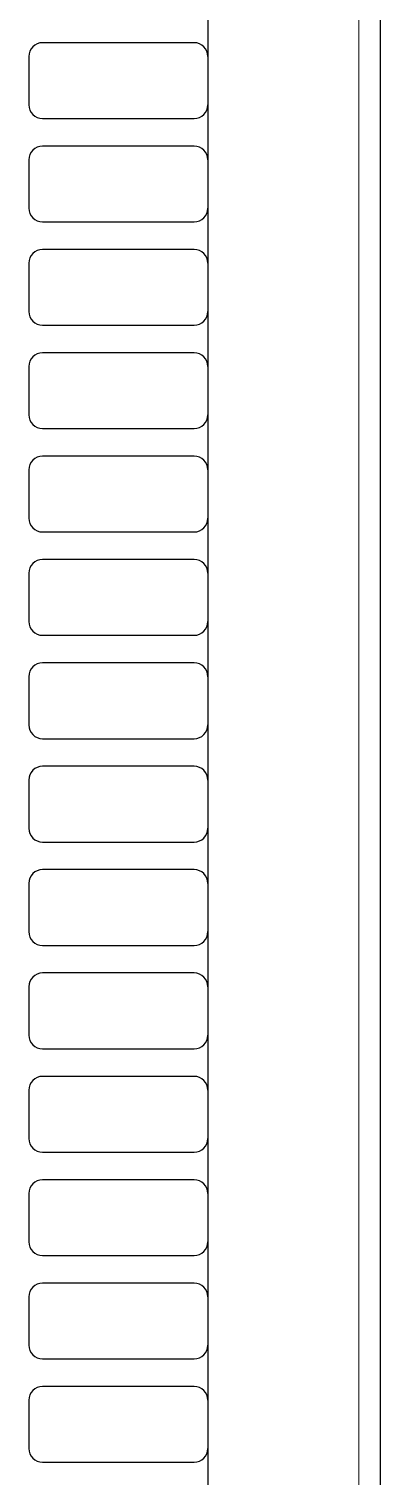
# Model space of a CAD drawing. Header units: millimetres. Extents: x -382 to 624, y -273 to 1990.
# Drawn here: x 508.4 to 559.4, y 1448.1 to 1658.1 of the extents above; entities that cross this region are included whole.
import ezdxf

# ---------------------------------------------------------------- set-up
doc = ezdxf.new("R2010")
doc.units = ezdxf.units.MM

msp = doc.modelspace()

# ---------------------------------------------------------------- linework, layer by layer
at = {"color": 7, "linetype": 'Continuous', "lineweight": 25}
for p, q in [((559.36, 1831.1), (559.36, -51.9)), ((534.36, 1801.9), (534.36, -51.9)), ((532.36, 1656.1), (510.36, 1656.1)), ((508.36, 1654.1), (508.36, 1647.1)), ((510.36, 1645.1), (532.36, 1645.1)), ((532.36, 1641.1), (510.36, 1641.1)), ((508.36, 1639.1), (508.36, 1632.1)), ((510.36, 1630.1), (532.36, 1630.1)), ((532.36, 1626.1), (510.36, 1626.1)), ((508.36, 1624.1), (508.36, 1617.1)), ((510.36, 1615.1), (532.36, 1615.1)), ((532.36, 1611.1), (510.36, 1611.1)), ((508.36, 1609.1), (508.36, 1602.1)), ((510.36, 1600.1), (532.36, 1600.1)), ((532.36, 1596.1), (510.36, 1596.1)), ((508.36, 1594.1), (508.36, 1587.1)), ((510.36, 1585.1), (532.36, 1585.1)), ((532.36, 1581.1), (510.36, 1581.1)), ((508.36, 1579.1), (508.36, 1572.1)), ((510.36, 1570.1), (532.36, 1570.1)), ((532.36, 1566.1), (510.36, 1566.1)), ((508.36, 1564.1), (508.36, 1557.1)), ((510.36, 1555.1), (532.36, 1555.1)), ((532.36, 1551.1), (510.36, 1551.1)), ((508.36, 1549.1), (508.36, 1542.1)), ((510.36, 1540.1), (532.36, 1540.1)), ((532.36, 1536.1), (510.36, 1536.1)), ((508.36, 1534.1), (508.36, 1527.1)), ((510.36, 1525.1), (532.36, 1525.1)), ((532.36, 1521.1), (510.36, 1521.1)), ((508.36, 1519.1), (508.36, 1512.1)), ((510.36, 1510.1), (532.36, 1510.1)), ((532.36, 1506.1), (510.36, 1506.1)), ((508.36, 1504.1), (508.36, 1497.1)), ((510.36, 1495.1), (532.36, 1495.1)), ((532.36, 1491.1), (510.36, 1491.1)), ((508.36, 1489.1), (508.36, 1482.1)), ((510.36, 1480.1), (532.36, 1480.1)), ((532.36, 1476.1), (510.36, 1476.1)), ((508.36, 1474.1), (508.36, 1467.1)), ((510.36, 1465.1), (532.36, 1465.1)), ((532.36, 1461.1), (510.36, 1461.1)), ((508.36, 1459.1), (508.36, 1452.1)), ((510.36, 1450.1), (532.36, 1450.1))]:
    msp.add_line(p, q, dxfattribs=at)
at = {"color": 8, "linetype": 'Continuous', "lineweight": 18}
msp.add_line((556.26, 1801.9), (556.26, -51.9), dxfattribs=at)
at = {"color": 7, "linetype": 'Continuous', "lineweight": 25}
for centre, start, end in [((510.36, 1654.1), 90, 180), ((532.36, 1654.1), 0, 90), ((510.36, 1647.1), 180, 270), ((532.36, 1647.1), 270, 0), ((510.36, 1639.1), 90, 180), ((532.36, 1639.1), 0, 90), ((510.36, 1632.1), 180, 270), ((532.36, 1632.1), 270, 0), ((510.36, 1624.1), 90, 180), ((532.36, 1624.1), 0, 90), ((510.36, 1617.1), 180, 270), ((532.36, 1617.1), 270, 0), ((510.36, 1609.1), 90, 180), ((532.36, 1609.1), 0, 90), ((510.36, 1602.1), 180, 270), ((532.36, 1602.1), 270, 0), ((510.36, 1594.1), 90, 180), ((532.36, 1594.1), 0, 90), ((510.36, 1587.1), 180, 270), ((532.36, 1587.1), 270, 0), ((510.36, 1579.1), 90, 180), ((532.36, 1579.1), 0, 90), ((510.36, 1572.1), 180, 270), ((532.36, 1572.1), 270, 0), ((510.36, 1564.1), 90, 180), ((532.36, 1564.1), 0, 90), ((510.36, 1557.1), 180, 270), ((532.36, 1557.1), 270, 0), ((510.36, 1549.1), 90, 180), ((532.36, 1549.1), 0, 90), ((510.36, 1542.1), 180, 270), ((532.36, 1542.1), 270, 0), ((510.36, 1534.1), 90, 180), ((532.36, 1534.1), 0, 90), ((510.36, 1527.1), 180, 270), ((532.36, 1527.1), 270, 0), ((510.36, 1519.1), 90, 180), ((532.36, 1519.1), 0, 90), ((510.36, 1512.1), 180, 270), ((532.36, 1512.1), 270, 0), ((510.36, 1504.1), 90, 180), ((532.36, 1504.1), 0, 90), ((510.36, 1497.1), 180, 270), ((532.36, 1497.1), 270, 0), ((510.36, 1489.1), 90, 180), ((532.36, 1489.1), 0, 90), ((510.36, 1482.1), 180, 270), ((532.36, 1482.1), 270, 0), ((510.36, 1474.1), 90, 180), ((532.36, 1474.1), 0, 90), ((510.36, 1467.1), 180, 270), ((532.36, 1467.1), 270, 0), ((510.36, 1459.1), 90, 180), ((532.36, 1459.1), 0, 90), ((510.36, 1452.1), 180, 270), ((532.36, 1452.1), 270, 0)]:
    msp.add_arc(centre, 2, start, end, dxfattribs=at)

doc.saveas('drawing.dxf')
